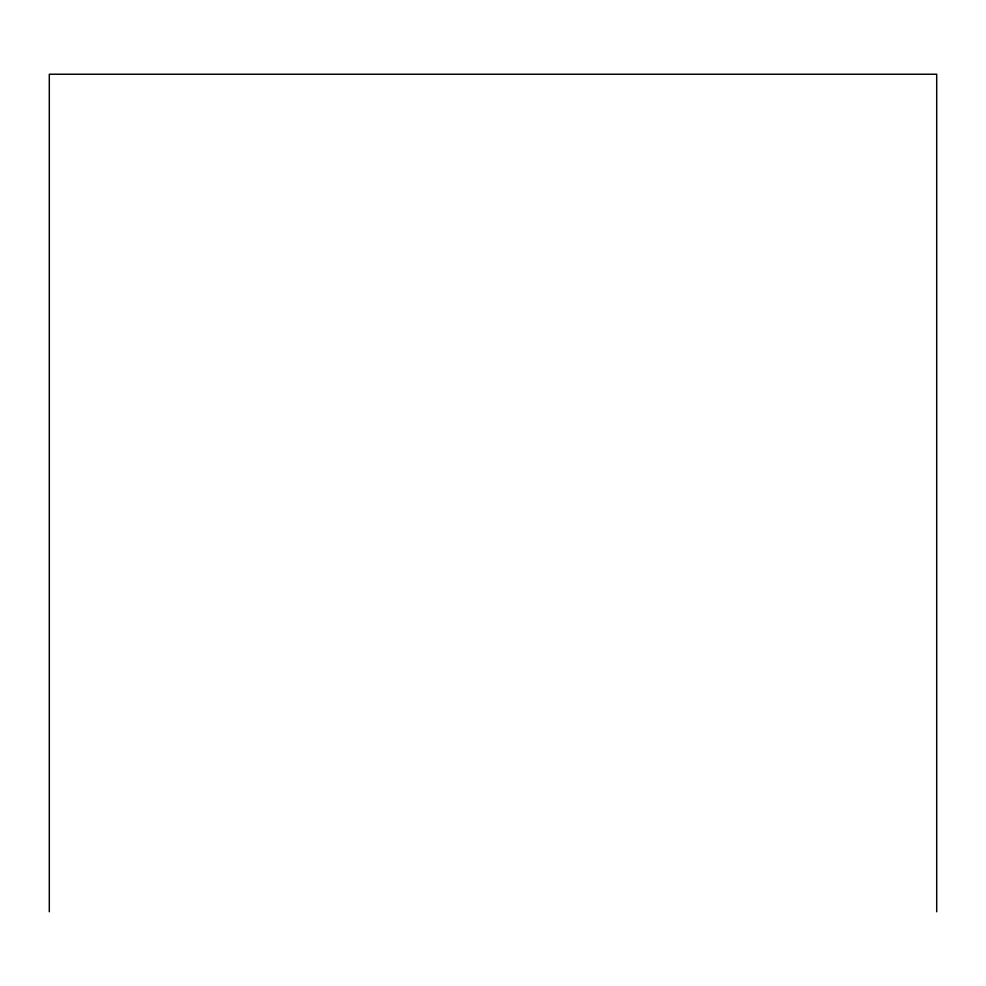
<?xml version="1.0" encoding="UTF-8"?>
<svg xmlns="http://www.w3.org/2000/svg" width="986" height="986" viewBox="0 0 986 986"><rect width="100%" height="100%" fill="white"/><g stroke="black" fill="none" stroke-linecap="round" stroke-linejoin="round"><path stroke-width="1.48" d="M936.7 911.767L936.7 74.233L49.3 74.233L49.3 911.767"/></g></svg>
